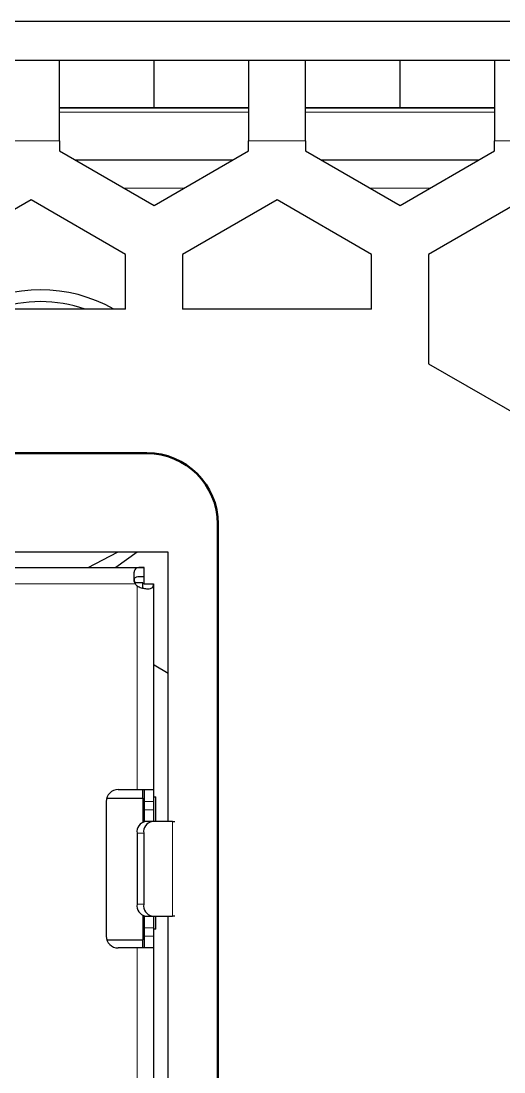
# Model space of a CAD drawing. Extents: x -260425 to 1294666, y -169889 to -2349.
# Drawn here: x 1001852.9 to 1001955, y -26464.5 to -26242.2 of the extents above; entities that cross this region are included whole.
import ezdxf
from ezdxf.enums import TextEntityAlignment as Align

# ---------------------------------------------------------------- set-up
doc = ezdxf.new("R2010")
doc.units = 0
doc.header["$LTSCALE"] = 100
doc.layers.add('case', color=7, linetype='Continuous')
doc.layers.add('marking', color=7, linetype='Continuous')
doc.styles.add('1ISOCPEUR', font='isocpeui.ttf', dxfattribs={"height": 250})

# ---------------------------------------------------------------- blocks, each defined once
blk = doc.blocks.new('АТС')
at = {"layer": 'case', "lineweight": 25}
for points in [[(3404, 217.99), (3404, 217.99), (3392, 217.99), (3392, 217.99)], [(3404, 200.99), (3404, 200.99), (3404, 217.99), (3404, 217.99)], [(3424, 217.99), (3424, 217.99), (3404, 217.99), (3404, 217.99)], [(3424, 207.99), (3424, 207.99), (3424, 217.99), (3424, 217.99)], [(3444, 217.99), (3444, 217.99), (3424, 217.99), (3424, 217.99)], [(3456, 217.99), (3456, 217.99), (3444, 217.99), (3444, 217.99)], [(3444, 217.99), (3444, 217.99), (3444, 200.99), (3444, 200.99)], [(3456, 200.99), (3456, 200.99), (3456, 217.99), (3456, 217.99)], [(3476, 217.99), (3476, 217.99), (3456, 217.99), (3456, 217.99)], [(3476, 207.99), (3476, 207.99), (3476, 217.99), (3476, 217.99)], [(3496, 217.99), (3496, 217.99), (3476, 217.99), (3476, 217.99)], [(3508, 217.99), (3508, 217.99), (3496, 217.99), (3496, 217.99)], [(3496, 217.99), (3496, 217.99), (3496, 200.99), (3496, 200.99)], [(3424, 207.99), (3424, 207.99), (3404, 207.99), (3404, 207.99)], [(3444, 207.99), (3444, 207.99), (3424, 207.99), (3424, 207.99)], [(3476, 207.99), (3476, 207.99), (3456, 207.99), (3456, 207.99)], [(3496, 207.99), (3496, 207.99), (3476, 207.99), (3476, 207.99)], [(3404, 200.99), (3404, 200.99), (3404, 198.87), (3404, 198.87)], [(3444, 198.87), (3444, 198.87), (3444, 200.99), (3444, 200.99)], [(3456, 200.99), (3456, 200.99), (3456, 198.87), (3456, 198.87)], [(3496, 198.87), (3496, 198.87), (3496, 200.99), (3496, 200.99)], [(3404, 198.87), (3404, 198.87), (3424, 187.32), (3424, 187.32)], [(3424, 187.32), (3424, 187.32), (3444, 198.87), (3444, 198.87)], [(3456, 198.87), (3456, 198.87), (3476, 187.32), (3476, 187.32)], [(3476, 187.32), (3476, 187.32), (3496, 198.87), (3496, 198.87)], [(3407.25, 196.99), (3407.25, 196.99), (3440.75, 196.99), (3440.75, 196.99)], [(3459.25, 196.99), (3459.25, 196.99), (3492.75, 196.99), (3492.75, 196.99)], [(3398, 188.51), (3398, 188.51), (3378, 176.96), (3378, 176.96)], [(3418, 176.96), (3418, 176.96), (3398, 188.51), (3398, 188.51)], [(3450, 188.51), (3450, 188.51), (3430, 176.96), (3430, 176.96)], [(3470, 176.96), (3470, 176.96), (3450, 188.51), (3450, 188.51)], [(3502, 188.51), (3502, 188.51), (3482, 176.96), (3482, 176.96)], [(3418, 165.42), (3418, 165.42), (3418, 176.96), (3418, 176.96)], [(3430, 176.96), (3430, 176.96), (3430, 165.42), (3430, 165.42)], [(3470, 165.42), (3470, 165.42), (3470, 176.96), (3470, 176.96)], [(3482, 176.96), (3482, 176.96), (3482, 153.87), (3482, 153.87)], [(3415.5, 165.42), (3405.88, 170.85), (3394.12, 170.85), (3384.5, 165.42)], [(3409.43, 165.42), (3403.32, 167.52), (3396.68, 167.52), (3390.57, 165.42)], [(3418, 165.42), (3418, 165.42), (3378, 165.42), (3378, 165.42)], [(3470, 165.42), (3470, 165.42), (3430, 165.42), (3430, 165.42)], [(3482, 153.87), (3482, 153.87), (3502, 142.32), (3502, 142.32)], [(3427, 113.99), (3427, 113.99), (1965, 113.99), (1965, 113.99)], [(3410.06, 110.79), (3410.06, 110.79), (3416.28, 113.99), (3416.28, 113.99)], [(3420.4, 113.99), (3420.4, 113.99), (3415.89, 110.79), (3415.89, 110.79)], [(3427, 57.04), (3427, 57.04), (3427, 113.99), (3427, 113.99)], [(3254.6, 110.79), (3254.6, 110.79), (3421.9, 110.79), (3421.9, 110.79)], [(3421.9, 108.79), (3421.9, 108.79), (3421.9, 110.79), (3421.9, 110.79)], [(3421.65, 107.49), (3421.65, 107.49), (3419.9, 107.49), (3419.9, 107.49)], [(3420.04, 107.29), (3420.14, 107.13), (3420.26, 106.99), (3420.4, 106.86)], [(3421.65, 106.37), (3421.65, 106.37), (3421.65, 107.49), (3421.65, 107.49)], [(3421.9, 107.29), (3421.9, 107.29), (3421.65, 107.29), (3421.65, 107.29)], [(3421.9, 107.29), (3421.9, 107.29), (3421.9, 108.79), (3421.9, 108.79)], [(3421.9, 107.29), (3421.9, 107.29), (3423.9, 107.29), (3423.9, 107.29)], [(3423.9, 107.29), (3423.9, 107.29), (3423.9, 63.79), (3423.9, 63.79)], [(3424, 90.09), (3424, 90.09), (3423.9, 90.03), (3423.9, 90.03)], [(3427, 88.35), (3427, 88.35), (3424, 90.09), (3424, 90.09)], [(3416.4, 63.79), (3416.4, 63.79), (3420.4, 63.79), (3420.4, 63.79)], [(3420.4, 63.79), (3420.4, 63.79), (3423.9, 63.79), (3423.9, 63.79)], [(3421.65, 61.99), (3421.65, 61.99), (3421.65, 63.79), (3421.65, 63.79)], [(3421.9, 63.79), (3421.9, 63.79), (3421.9, 61.29), (3421.9, 61.29)], [(3423.9, 63.79), (3423.9, 63.79), (3423.9, 61.29), (3423.9, 61.29)], [(3423.9, 62.29), (3423.9, 62.29), (3424.4, 62.29), (3424.4, 62.29)], [(3424.4, 57.04), (3424.4, 57.04), (3424.4, 62.29), (3424.4, 62.29)], [(3413.9, 61.29), (3413.9, 61.29), (3413.9, 32.79), (3413.9, 32.79)], [(3414, 61.99), (3414, 61.99), (3421.65, 61.99), (3421.65, 61.99)], [(3421.65, 61.99), (3421.65, 61.99), (3421.65, 56.93), (3421.65, 56.93)], [(3421.9, 61.29), (3421.9, 61.29), (3421.9, 59.54), (3421.9, 59.54)], [(3423.9, 61.29), (3423.9, 61.29), (3423.9, 59.54), (3423.9, 59.54)], [(3421.9, 59.54), (3421.9, 59.54), (3421.9, 57.04), (3421.9, 57.04)], [(3423.9, 59.54), (3423.9, 59.54), (3423.9, 57.04), (3423.9, 57.04)], [(3422.17, 57.04), (3421.01, 56.81), (3420.24, 55.71), (3420.4, 54.54)], [(3423.58, 57.04), (3422.42, 56.81), (3421.65, 55.71), (3421.81, 54.54)], [(3422.17, 57.04), (3422.17, 57.04), (3421.9, 57.04), (3421.9, 57.04)], [(3421.9, 57.04), (3421.9, 57.04), (3421.9, 57.01), (3421.9, 57.01)], [(3423.58, 57.04), (3423.58, 57.04), (3422.17, 57.04), (3422.17, 57.04)], [(3427.91, 57.04), (3427.91, 57.04), (3423.58, 57.04), (3423.58, 57.04)], [(3427.91, 57.04), (3427.91, 57.04), (3428.4, 57.04), (3428.4, 57.04)], [(3420.4, 54.54), (3420.4, 54.54), (3420.4, 39.54), (3420.4, 39.54)], [(3421.81, 54.54), (3421.81, 54.54), (3421.81, 39.54), (3421.81, 39.54)], [(3420.4, 39.54), (3420.24, 38.37), (3421.01, 37.28), (3422.17, 37.04)], [(3421.81, 39.54), (3421.65, 38.37), (3422.42, 37.28), (3423.58, 37.04)], [(3421.65, 37.15), (3421.65, 37.15), (3421.65, 31.99), (3421.65, 31.99)], [(3421.9, 37.07), (3421.9, 37.07), (3421.9, 37.04), (3421.9, 37.04)], [(3421.9, 37.04), (3421.9, 37.04), (3422.17, 37.04), (3422.17, 37.04)], [(3421.9, 37.04), (3421.9, 37.04), (3421.9, 34.54), (3421.9, 34.54)], [(3422.17, 37.04), (3422.17, 37.04), (3423.58, 37.04), (3423.58, 37.04)], [(3423.58, 37.04), (3423.58, 37.04), (3427.91, 37.04), (3427.91, 37.04)], [(3423.9, 37.04), (3423.9, 37.04), (3423.9, 34.54), (3423.9, 34.54)], [(3424.4, 34.29), (3424.4, 34.29), (3424.4, 37.04), (3424.4, 37.04)], [(3427, -68.46), (3427, -68.46), (3427, 37.04), (3427, 37.04)], [(3428.4, 37.04), (3428.4, 37.04), (3427.91, 37.04), (3427.91, 37.04)], [(3421.9, 34.54), (3421.9, 34.54), (3421.9, 32.79), (3421.9, 32.79)], [(3423.9, 34.54), (3423.9, 34.54), (3423.9, 32.79), (3423.9, 32.79)], [(3424.4, 34.29), (3424.4, 34.29), (3423.9, 34.29), (3423.9, 34.29)], [(3414.03, 31.99), (3414.03, 31.99), (3421.65, 31.99), (3421.65, 31.99)], [(3421.65, 30.29), (3421.65, 30.29), (3421.65, 31.99), (3421.65, 31.99)], [(3421.9, 32.79), (3421.9, 32.79), (3421.9, 30.29), (3421.9, 30.29)], [(3423.9, 32.79), (3423.9, 32.79), (3423.9, 30.29), (3423.9, 30.29)], [(3420.4, 30.29), (3420.4, 30.29), (3416.4, 30.29), (3416.4, 30.29)], [(3423.9, 30.29), (3423.9, 30.29), (3420.4, 30.29), (3420.4, 30.29)], [(3423.9, 30.29), (3423.9, 30.29), (3423.9, -61.71), (3423.9, -61.71)]]:
    blk.add_open_spline(points, degree=3, dxfattribs=at)
at = {"layer": 'case', "lineweight": 18}
for points in [[(3404, 207.89), (3404, 207.89), (3444, 207.89), (3444, 207.89)], [(3404, 207.09), (3404, 207.09), (3444, 207.09), (3444, 207.09)], [(3456, 207.89), (3456, 207.89), (3496, 207.89), (3496, 207.89)], [(3456, 207.09), (3456, 207.09), (3496, 207.09), (3496, 207.09)], [(3404, 200.99), (3404, 200.99), (3392, 200.99), (3392, 200.99)], [(3456, 200.99), (3456, 200.99), (3444, 200.99), (3444, 200.99)], [(3508, 200.99), (3508, 200.99), (3496, 200.99), (3496, 200.99)], [(3417.65, 190.99), (3417.65, 190.99), (3430.36, 190.99), (3430.36, 190.99)], [(3469.65, 190.99), (3469.65, 190.99), (3482.36, 190.99), (3482.36, 190.99)], [(3362.25, 107.29), (3362.25, 107.29), (3420.04, 107.29), (3420.04, 107.29)], [(3420.4, 106.86), (3420.4, 106.86), (3420.4, 63.79), (3420.4, 63.79)], [(3421.9, 61.29), (3421.9, 61.29), (3423.9, 61.29), (3423.9, 61.29)], [(3423.9, 59.54), (3423.9, 59.54), (3421.9, 59.54), (3421.9, 59.54)], [(3427.91, 37.04), (3427.91, 37.04), (3427.91, 57.04), (3427.91, 57.04)], [(3420.4, 54.54), (3420.4, 54.54), (3421.81, 54.54), (3421.81, 54.54)], [(3421.81, 39.54), (3421.81, 39.54), (3420.4, 39.54), (3420.4, 39.54)], [(3423.9, 34.54), (3423.9, 34.54), (3421.9, 34.54), (3421.9, 34.54)], [(3423.9, 32.79), (3423.9, 32.79), (3421.9, 32.79), (3421.9, 32.79)], [(3420.4, 30.29), (3420.4, 30.29), (3420.4, -61.71), (3420.4, -61.71)]]:
    blk.add_open_spline(points, degree=3, dxfattribs=at)
at = {"layer": 'case', "lineweight": 25}
for points, knots in [([(3421.9, 110.79), (3421.76, 110.79), (3421.63, 110.79), (3421.5, 110.79), (3421.5, 110.79), (3421.35, 110.79), (3421.21, 110.79), (3421.08, 110.78), (3421.08, 110.78), (3420.89, 110.77), (3420.73, 110.76), (3420.58, 110.72), (3420.58, 110.72), (3420.39, 110.67), (3420.23, 110.59), (3420.11, 110.47), (3420.11, 110.47), (3419.98, 110.34), (3419.89, 110.18), (3419.83, 109.98), (3419.83, 109.98), (3419.76, 109.77), (3419.72, 109.53), (3419.71, 109.25), (3419.71, 109.25), (3419.7, 108.97), (3419.72, 108.66), (3419.77, 108.34), (3419.77, 108.34), (3419.83, 107.99), (3419.94, 107.64), (3420.04, 107.29)], [0, 0, 0, 0, 0.111111, 0.111111, 0.111111, 0.111111, 0.222222, 0.222222, 0.222222, 0.222222, 0.333333, 0.333333, 0.333333, 0.333333, 0.444444, 0.444444, 0.444444, 0.444444, 0.555556, 0.555556, 0.555556, 0.555556, 0.666667, 0.666667, 0.666667, 0.666667, 0.777778, 0.777778, 0.777778, 0.777778, 1, 1, 1, 1]), ([(3421.9, 108.79), (3421.56, 108.8), (3421.21, 108.8), (3420.89, 108.78), (3420.89, 108.78), (3420.68, 108.77), (3420.49, 108.76), (3420.31, 108.72), (3420.31, 108.72), (3420.25, 108.7), (3420.19, 108.69), (3420.14, 108.66), (3420.14, 108.66), (3420.03, 108.62), (3419.93, 108.56), (3419.85, 108.48), (3419.85, 108.48), (3419.8, 108.42), (3419.76, 108.35), (3419.74, 108.27), (3419.74, 108.27), (3419.71, 108.19), (3419.7, 108.09), (3419.71, 108), (3419.71, 108), (3419.72, 107.91), (3419.74, 107.82), (3419.78, 107.73), (3419.78, 107.73), (3419.81, 107.64), (3419.86, 107.55), (3419.91, 107.46), (3419.91, 107.46), (3419.95, 107.4), (3420, 107.35), (3420.04, 107.29)], [0, 0, 0, 0, 0.1, 0.1, 0.1, 0.1, 0.2, 0.2, 0.2, 0.2, 0.3, 0.3, 0.3, 0.3, 0.4, 0.4, 0.4, 0.4, 0.5, 0.5, 0.5, 0.5, 0.6, 0.6, 0.6, 0.6, 0.7, 0.7, 0.7, 0.7, 0.8, 0.8, 0.8, 0.8, 1, 1, 1, 1]), ([(3420.4, 106.86), (3420.7, 106.72), (3421, 106.58), (3421.3, 106.48), (3421.3, 106.48), (3421.6, 106.38), (3421.91, 106.33), (3422.19, 106.3), (3422.19, 106.3), (3422.48, 106.26), (3422.75, 106.26), (3422.97, 106.28), (3422.97, 106.28), (3423.2, 106.31), (3423.39, 106.36), (3423.54, 106.45), (3423.54, 106.45), (3423.68, 106.53), (3423.79, 106.65), (3423.84, 106.82), (3423.84, 106.82), (3423.88, 106.95), (3423.89, 107.12), (3423.9, 107.29)], [0, 0, 0, 0, 0.142857, 0.142857, 0.142857, 0.142857, 0.285714, 0.285714, 0.285714, 0.285714, 0.428571, 0.428571, 0.428571, 0.428571, 0.571429, 0.571429, 0.571429, 0.571429, 0.714286, 0.714286, 0.714286, 0.714286, 1, 1, 1, 1]), ([(3416.4, 63.79), (3415.74, 63.79), (3415.1, 63.53), (3414.63, 63.06), (3414.63, 63.06), (3414.16, 62.59), (3413.9, 61.96), (3413.9, 61.29)], [0, 0, 0, 0, 0.333333, 0.333333, 0.333333, 0.333333, 1, 1, 1, 1]), ([(3413.9, 32.79), (3413.9, 32.13), (3414.16, 31.49), (3414.63, 31.03), (3414.63, 31.03), (3415.1, 30.56), (3415.74, 30.29), (3416.4, 30.29)], [0, 0, 0, 0, 0.333333, 0.333333, 0.333333, 0.333333, 1, 1, 1, 1])]:
    blk.add_open_spline(points, degree=3, knots=knots, dxfattribs=at)
at = {"layer": 'marking', "lineweight": 50}
blk.add_open_spline([(3359.5, 134.97), (3359.5, 134.97), (3422.5, 134.97), (3422.5, 134.97), (3422.5, 134.97), (3430.75, 134.97), (3437.5, 128.2), (3437.5, 119.97), (3437.5, 119.97), (3437.5, 119.97), (3437.5, -150.03), (3437.5, -150.03), (3437.5, -150.03), (3437.5, -158.27), (3430.74, -165.03), (3422.5, -165.03), (3422.5, -165.03), (3422.5, -165.03), (3359.5, -165.03), (3359.5, -165.03)], degree=3, knots=[0, 0, 0, 0, 0.166667, 0.166667, 0.166667, 0.166667, 0.333333, 0.333333, 0.333333, 0.333333, 0.5, 0.5, 0.5, 0.5, 0.666667, 0.666667, 0.666667, 0.666667, 1, 1, 1, 1], dxfattribs=at)
blk = doc.blocks.new('*U214')
at = {"color": 0, "linetype": 'ByBlock', "lineweight": -2}
blk.add_line((174.5, -22.225), (625.5, -22.225), dxfattribs=at)
at = {"color": 0, "lineweight": -2, "style": '1ISOCPEUR', "oblique": 15, "flags": 8}
blk.add_attdef('НАИМЕНОВАНИЕ', text='', height=25, dxfattribs=at).set_placement((750, 10.425), align=Align.MIDDLE_LEFT)

msp = doc.modelspace()

# ---------------------------------------------------------------- block references
at = {"xscale": 10, "yscale": 10, "zscale": 10}
msp.add_blockref('*U214', (996576.69, -26019.92), dxfattribs=at)
msp.add_blockref('АТС', (998457.03, -26468.52))

doc.saveas('drawing.dxf')
